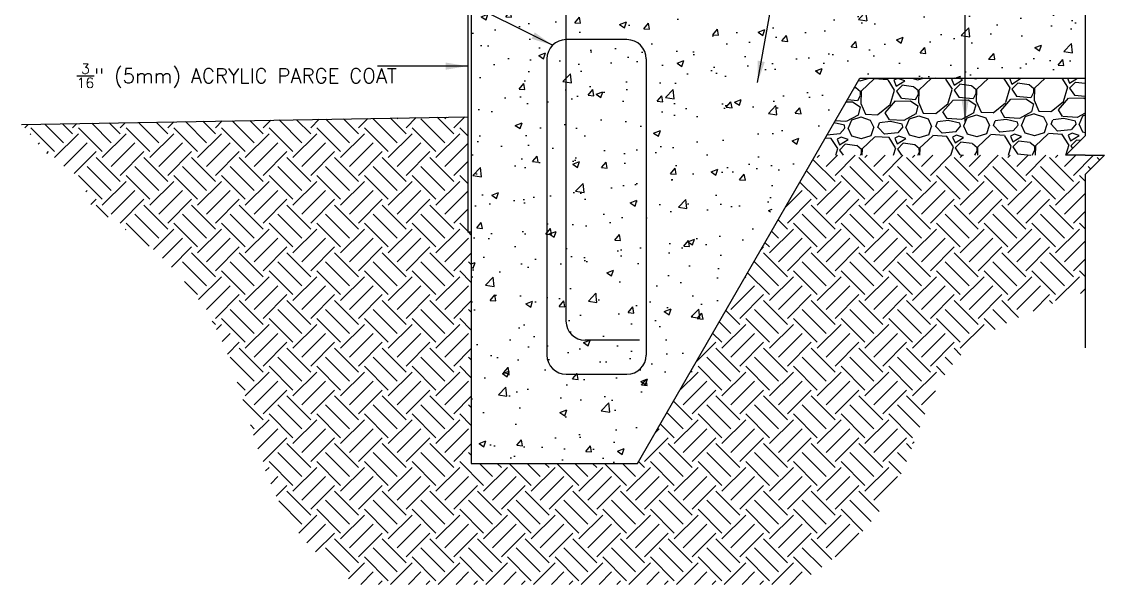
# Model space of a CAD drawing. Header units: inches. Extents: x 152.8 to 209.9, y 0.7 to 59.5.
# Drawn here: x 152.8 to 209, y 0.7 to 30 of the extents above; entities that cross this region are included whole.
import ezdxf

# ---------------------------------------------------------------- set-up
doc = ezdxf.new("R2010")
doc.units = ezdxf.units.IN
doc.header["$LTSCALE"] = 0.5
doc.header["$MEASUREMENT"] = 0
for name, color, linetype in [('HATCH', 12, 'Continuous'), ('LINE3', 3, 'Continuous'), ('LINE50', 5, 'Continuous'), ('LINE9', 9, 'Continuous'), ('TEXT', 4, 'Continuous')]:
    doc.layers.add(name, color=color, linetype=linetype)
doc.styles.add('DIM', font='romans.shx', dxfattribs={"width": 0.7})
doc.styles.add('ROMANS', font='romans.shx', dxfattribs={"height": 1.125})
doc.dimstyles.new('ext_12', dxfattribs={"dimscale": 12, "dimtxt": 0.09375, "dimasz": 0.09375, "dimexe": 0.09375, "dimexo": 0.0625, "dimgap": 0.0625, "dimtad": 1, "dimdec": 1, "dimzin": 3, "dimdsep": 46, "dimlunit": 4, "dimtxsty": 'DIM', "dimcen": 0.09, "dimdle": 0.09375, "dimclrt": 4, "dimadec": 0, "dimazin": 0, "dimtfac": 1, "dimtdec": 1, "dimtmove": 2, "dimatfit": 3, "dimfxl": 1, "dimfrac": 2, "dimtolj": 1, "dimtzin": 0, "dimarcsym": 0})
pattern_1 = [(50, (145.4896, 14.545), (3.5863, -0.31376), [0.375, -4.125]), (355, (145.4896, 14.545), (-0.69376, 3.76096), [0.3, -3.3]), (100.4514, (145.7885, 14.519), (2.89255, 3.4472), [0.3187, -3.50571]), (46.184, (145.4896, 15.545), (5.3362, -0.8276), [0.5625, -6.1875]), (96.636, (145.9343, 15.476), (4.6733, 4.8706), [0.47805, -5.25856]), (351.184, (145.4896, 15.545), (4.6733, 4.8706), [0.45, -4.95]), (21, (145.9896, 15.295), (2.98454, -2.0131), [0.375, -4.125]), (326, (145.9896, 15.295), (1.21658, 3.62575), [0.3, -3.3]), (71.4514, (146.2383, 15.1273), (4.20111, 1.61265), [0.3187, -3.50571]), (37.5, (145.4896, 14.545), (0.0608, 1.66447), [0, -3.26, 0, -3.35, 0, -3.3125]), (7.5, (145.4896, 14.545), (1.31535, 1.97206), [0, -1.91, 0, -3.185, 0, -1.2625]), (327.5, (144.3746, 14.545), (2.669112, -0.112774), [0, -1.25, 0, -3.9, 0, -5.175]), (317.5, (143.8746, 14.545), (2.91593, 0.500525), [0, -1.625, 0, -2.59, 0, -3.675])]

msp = doc.modelspace()

# ---------------------------------------------------------------- hatches: boundary and pattern name
at = {"layer": 'HATCH'}
h = msp.add_hatch(dxfattribs=at)
h.set_pattern_fill('AR-CONC', color=256, scale=0.5, style=0)
h.set_pattern_definition(pattern_1)
h.paths.add_polyline_path([(207.971, 31.024), (176.102, 31.024), (176.102, 7.024), (184.102, 7.024), (196.227, 28.024), (207.971, 28.024)])
h = msp.add_hatch(dxfattribs=at)
h.set_pattern_fill('AR-CONC', color=256, scale=0.5, style=0)
h.set_pattern_definition(pattern_1)
h.paths.add_polyline_path([(185.183, 28.024, 0.414214), (184.183, 29.024), (181.028, 29.024, 0.414214), (180.028, 28.024), (180.028, 12.651, 0.414214), (181.028, 11.651), (184.183, 11.651, 0.414214), (185.183, 12.651)], flags=17)
h = msp.add_hatch(dxfattribs=at)
h.set_pattern_fill('AR-CONC', color=256, scale=0.5, style=0)
h.set_pattern_definition(pattern_1)
h.paths.add_polyline_path([(196.227, 28.024), (195.649, 27.024), (207.971, 27.024), (207.971, 28.024)])
h = msp.add_hatch(dxfattribs=at)
h.set_pattern_fill('GRAVEL', color=256, scale=3, angle=1, style=0)
h.set_pattern_definition([(229.0128, (147.5969, 17.5823), (-23.5251243, -27.41474946), [0.40361, -39.95726]), (185.9697, (147.33219, 17.27763), (35.94216342, 3.6278037), [0.692604, -68.567775]), (133.5104, (146.64334, 17.2056), (30.5713329, -32.47142825), [0.48836, -48.3481]), (268.2737, (145.4866, 16.43529), (1.95238674, 60.0432196), [0.630714, -62.440674]), (293.8337, (145.4676, 15.80486), (-15.62603158, 35.73271965), [0.618465, -61.22812]), (358.2737, (145.71752, 15.23914), (-60.0432196, 1.95238674), [0.630714, -62.440674]), (38.6942, (146.34794, 15.22014), (-38.47051045, -30.67604631), [0.83409, -82.57455]), (73.2553, (146.99894, 15.74158), (19.84497525, 66.35643767), [0.787464, -77.95896]), (122.4296, (147.22582, 16.49565), (-24.67701297, 38.57518704), [0.63285, -62.65222]), (176.2364, (146.88644, 17.0298), (33.0473336, -2.4235882), [0.7225, -35.40229]), (223.3974, (146.16551, 17.07723), (-35.41861008, -33.6232372), [0.934344, -92.500125]), (139.8141, (148.45668, 16.45713), (-21.3109536, 17.6307498), [0.3189, -31.57153]), (172.4692, (148.21305, 16.6629), (39.09876982, -5.31846614), [0.60671, -60.06453]), (226, (147.6116, 16.7424), (0.05236, -2.999544), [0.42426, -3.81838]), (204.1986, (147.3953, 17.0987), (14.893, 6.2608762), [0.22847, -22.61885]), (292.8014, (147.1869, 17.00505), (-3.1566145, 8.946273), [0.32311, -15.83239]), (31.9638, (147.31214, 16.7072), (8.8939088, 6.156165), [0.52479, -16.96807]), (162.5651, (147.7574, 16.985), (6.051445, -2.894824), [0.37947, -9.10736]), (17.3895, (145.44719, 16.97468), (29.83836617, 9.5221797), [0.5316, -52.628535]), (71.3462, (145.9545, 17.13356), (-11.42222856, -33.204409), [0.44598, -44.15222]), (294.1986, (147.7469, 17.5849), (-6.2608762, 14.893), [0.45694, -22.39037]), (344.6105, (147.93419, 17.16812), (-30.15250873, 8.4750351), [0.5316, -52.628535]), (340.444, (145.47965, 15.11497), (-15.1024352, 5.737288), [0.51264, -25.11937]), (295.7751, (145.96272, 14.94337), (-15.5736216, 32.7331985), [0.42953, -42.52393]), (67.8014, (147.82924, 14.5859), (5.737304, 15.1024291), [0.45694, -22.39037]), (18.354, (148.00188, 15.00897), (-38.7846376, -12.6787998), [0.50289, -49.78627]), (70.444, (146.35946, 14.56024), (-5.737288, -15.1024352), [0.25632, -25.37569]), (102.3099, (147.64927, 14.58275), (-3.208965, 11.9458175), [0.15297, -15.14409]), (166.9638, (147.61665, 14.7322), (9.050988, -2.842466), [0.61847, -11.75085]), (187.009, (147.01413, 14.87171), (29.94307292, 3.5231132), [0.57315, -56.74177]), (304.6901, (147.31685, 16.4372), (-3.104262, 5.946728), [0.43267, -10.38399]), (354.1572, (147.5631, 16.08147), (51.0969454, -5.10903747), [0.75538, -74.78269]), (61.9454, (148.31455, 16.00458), (-11.6316719, -21.2062316), [0.30887, -30.57802]), (91, (148.4598, 16.2772), (-3.0519, 2.94719), [0.18, -2.82]), (121.2564, (146.95257, 14.96065), (12.3646577, -20.78738036), [0.41677, -41.26056]), (49.0128, (146.73631, 15.31693), (23.5251243, 27.41474946), [0.80722, -39.55366]), (1, (147.2658, 15.9263), (2.94719, 3.0519), [0.78, -2.22]), (326.3048, (148.04564, 15.93987), (-30.3619146, 20.47325553), [0.47434, -46.95982]), (255.0546, (148.4403, 15.67672), (-2.790114, -12.05053), [0.43681, -21.40352]), (208.646, (148.32764, 15.25469), (-56.46773345, -30.99024094), [0.711195, -70.40842]), (176.4261, (147.7035, 14.91375), (-39.04641873, 2.3188836), [0.7524, -74.48722])])
h.paths.add_polyline_path([(196.274, 27.024), (193.965, 23.024), (206.971, 23.024), (207.971, 24.024), (207.971, 27.024)])
h = msp.add_hatch(dxfattribs=at)
h.set_pattern_fill('EARTH', color=256, scale=7, angle=45, style=0)
h.set_pattern_definition([(45, (145.4896, 14.545), (2e-16, 2.474874), [1.75, -1.75]), (45, (145.0256, 15.0091), (2e-16, 2.474874), [1.75, -1.75]), (45, (144.5615, 15.4731), (2e-16, 2.474874), [1.75, -1.75]), (135, (144.5615, 15.7825), (-2.474874, 2e-16), [1.75, -1.75]), (135, (145.0256, 16.2465), (-2.474874, 2e-16), [1.75, -1.75]), (135, (145.4896, 16.7106), (-2.474874, 2e-16), [1.75, -1.75])])
edge = h.paths.add_edge_path()
edge.add_spline(control_points=[(192.924, 0.745), (195.046, 1.982), (198.689, 5.207), (200.176, 13.209), (205.262, 14.983), (207.971, 15.928)], knot_values=[0, 0, 0, 0, 7.138728, 14.134539, 22.105442, 22.105442, 22.105442, 22.105442], degree=3, periodic=0)
edge.add_line((207.971, 15.928), (207.971, 22.024))
edge.add_line((207.971, 22.024), (208.971, 23.024))
edge.add_line((208.971, 23.024), (207.971, 23.024))
edge.add_line((207.971, 23.024), (206.971, 23.024))
edge.add_line((206.971, 23.024), (193.965, 23.024))
edge.add_line((193.965, 23.024), (184.727, 7.024))
edge.add_line((184.727, 7.024), (176.102, 7.024))
edge.add_line((176.102, 7.024), (176.102, 19.024))
edge.add_line((176.102, 19.024), (175.915, 19.024))
edge.add_line((175.915, 19.024), (175.915, 25.024))
edge.add_line((175.915, 25.024), (152.755, 24.619))
edge.add_spline(control_points=[(152.755, 24.619), (153.163, 24.13), (153.761, 23.414), (154.415, 22.741), (154.626, 22.532)], knot_values=[72.632065, 72.632065, 72.632065, 72.632065, 74.546871, 75.4311, 75.4311, 75.4311, 75.4311], degree=3, periodic=0)
edge.add_line((154.626, 22.532), (155.236, 22.38))
edge.add_line((155.236, 22.38), (155.767, 21.716))
edge.add_line((155.767, 21.716), (155.989, 21.273))
edge.add_line((155.989, 21.273), (156.299, 20.83))
edge.add_line((156.299, 20.83), (156.387, 20.255))
edge.add_line((156.387, 20.255), (157.051, 19.945))
edge.add_line((157.051, 19.945), (159.556, 18.167))
edge.add_spline(control_points=[(159.556, 18.167), (160.688, 17.113), (164.393, 13.084), (164.756, 5.112), (168.929, 1.525), (170.152, 0.745)], knot_values=[45.275871, 45.275871, 45.275871, 45.275871, 49.895886, 61.893828, 66.147586, 66.147586, 66.147586, 66.147586], degree=3, periodic=0)
edge.add_line((170.152, 0.745), (192.924, 0.745))

# ---------------------------------------------------------------- linework, layer by layer
at = {"layer": 'LINE3'}
for p, q in [((181.006, 51.024), (181.016, 14.416)), ((184.183, 29.024), (181.028, 29.024)), ((180.028, 28.024), (180.028, 12.651)), ((185.183, 28.024), (185.183, 12.651)), ((184.833, 13.416), (182.016, 13.416)), ((181.028, 11.651), (184.183, 11.651))]:
    msp.add_line(p, q, dxfattribs=at)
for centre, start, end in [((181.028, 28.024), 90, 180), ((184.183, 28.024), 0, 90), ((182.016, 14.416), 180.0189, 270), ((181.028, 12.651), 180, 270), ((184.183, 12.651), 270, 0)]:
    msp.add_arc(centre, 1, start, end, dxfattribs=at)
at = {"layer": 'LINE50'}
for p, q in [((176.102, 31.024), (176.102, 7.024)), ((184.727, 7.024), (196.274, 27.024)), ((196.274, 27.024), (207.971, 27.024)), ((152.755, 24.619), (175.915, 25.024)), ((176.102, 7.024), (184.727, 7.024))]:
    msp.add_line(p, q, dxfattribs=at)
at = {"layer": 'LINE9'}
for p, q in [((175.915, 34.176), (175.915, 19.024)), ((207.971, 33.024), (207.971, 24.024)), ((206.971, 23.024), (207.971, 24.024)), ((207.971, 23.024), (206.971, 23.024)), ((207.971, 23.024), (208.971, 23.024)), ((208.971, 23.024), (207.971, 22.024)), ((207.971, 22.024), (207.971, 13.024)), ((176.102, 19.024), (175.915, 19.024))]:
    msp.add_line(p, q, dxfattribs=at)

# ---------------------------------------------------------------- texts
at = {"layer": 'TEXT', "insert": (155.619, 27.146), "char_height": 0.75, "width": 16.37365, "attachment_point": 4, "style": 'ROMANS'}
msp.add_mtext('\\A1;{\\H0.7x;\\S3/16;}" (5mm) ACRYLIC PARGE COAT', dxfattribs=at)

# ---------------------------------------------------------------- leaders
at = {"layer": 'TEXT'}
for points in [[(190.958, 26.79), (192.924, 37.561), (193.881, 37.561)], [(180.321, 28.731), (170.165, 33.81), (165.426, 33.81)], [(201.744, 24.777), (201.744, 33.99)], [(175.895, 27.648), (173.401, 27.648), (171.233, 27.648)]]:
    msp.add_leader(points, dimstyle='ext_12', override={"dimgap": 0.0625, "dimtad": 0}, dxfattribs=at)

doc.saveas('drawing.dxf')
